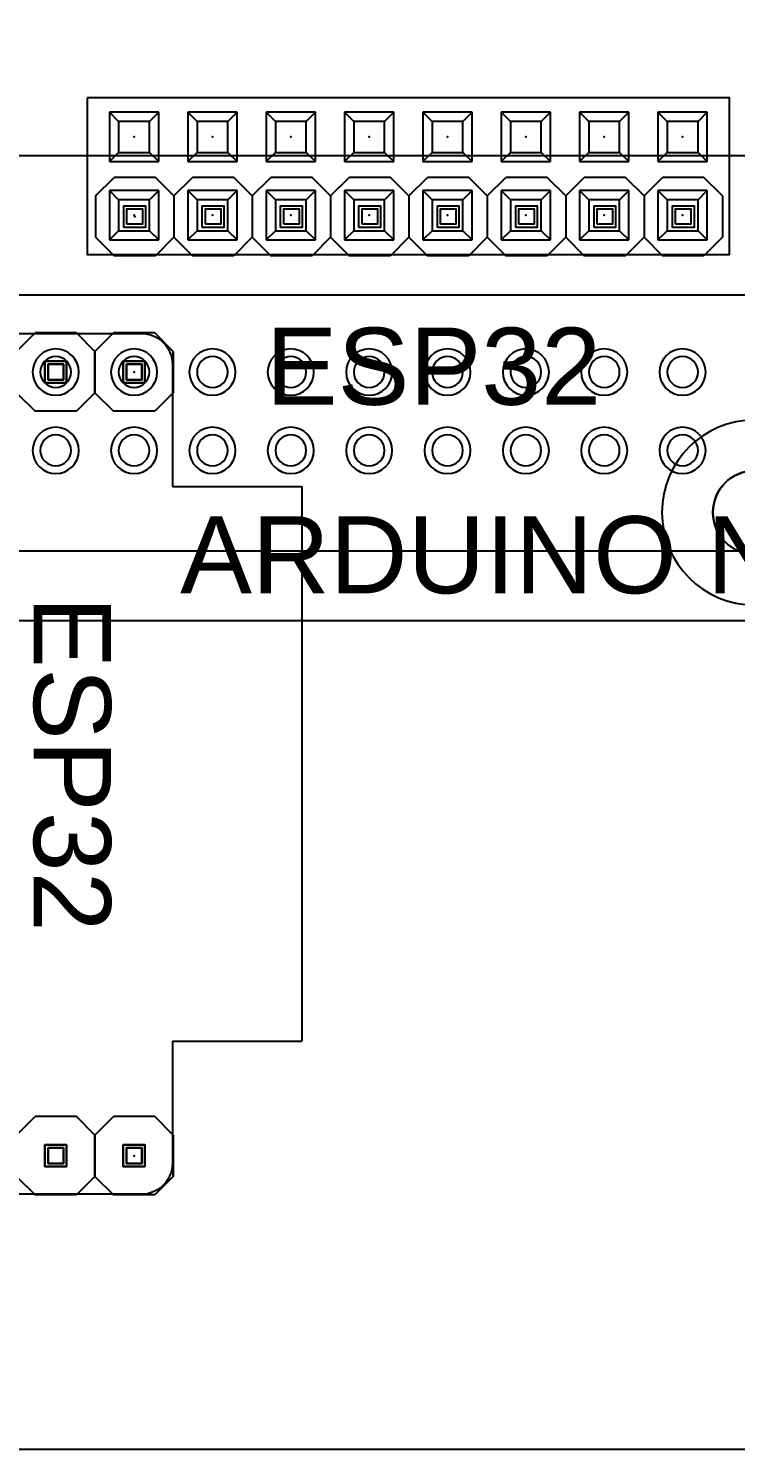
# Model space of a CAD drawing. Header units: millimetres. Extents: x 5 to 220, y 20 to 146.
# Drawn here: x 93.73 to 116.65, y 36.19 to 82.26 of the extents above; entities that cross this region are included whole.
import ezdxf

# ---------------------------------------------------------------- set-up
doc = ezdxf.new("R2010")
doc.units = ezdxf.units.MM
for name, color, linetype in [('holes-arduino-nano', 41, 'Continuous'), ('holes-esp32', 41, 'Continuous'), ('holes-nucleo144', 41, 'Continuous'), ('holes-raspi', 41, 'Continuous'), ('labels', 3, 'Continuous'), ('mod_arduino-uno', 4, 'Continuous'), ('mod_discovery', 4, 'Continuous'), ('mod_esp32', 4, 'Continuous'), ('mod_nucleo144', 4, 'Continuous'), ('mod_raspi', 4, 'Continuous')]:
    doc.layers.add(name, color=color, linetype=linetype)
doc.styles.get("Standard").update_dxf_attribs({"font": 'arial.ttf'})

# ---------------------------------------------------------------- blocks, each defined once
blk = doc.blocks.new('HEADER-1x19-TOP')
at = {"linetype": 'Continuous'}
for p, q in [((-1.27, 0.67), (-0.67, 1.27)), ((0.67, 1.27), (-0.67, 1.27)), ((1.27, 0.67), (0.67, 1.27)), ((1.27, 0.67), (1.87, 1.27)), ((3.21, 1.27), (1.87, 1.27)), ((3.81, 0.67), (3.21, 1.27)), ((3.81, 0.67), (4.41, 1.27)), ((5.75, 1.27), (4.41, 1.27)), ((6.35, 0.67), (5.75, 1.27)), ((6.35, 0.67), (6.95, 1.27)), ((8.29, 1.27), (6.95, 1.27)), ((8.89, 0.67), (8.29, 1.27)), ((8.89, 0.67), (9.49, 1.27)), ((10.83, 1.27), (9.49, 1.27)), ((11.43, 0.67), (10.83, 1.27)), ((11.43, 0.67), (12.03, 1.27)), ((13.37, 1.27), (12.03, 1.27)), ((13.97, 0.67), (13.37, 1.27)), ((13.97, 0.67), (14.57, 1.27)), ((15.91, 1.27), (14.57, 1.27)), ((16.51, 0.67), (15.91, 1.27)), ((16.51, 0.67), (17.11, 1.27)), ((18.45, 1.27), (17.11, 1.27)), ((19.05, 0.67), (18.45, 1.27)), ((19.05, 0.67), (19.65, 1.27)), ((20.99, 1.27), (19.65, 1.27)), ((21.59, 0.67), (20.99, 1.27)), ((21.59, 0.67), (22.19, 1.27)), ((23.53, 1.27), (22.19, 1.27)), ((24.13, 0.67), (23.53, 1.27)), ((24.13, 0.67), (24.73, 1.27)), ((26.07, 1.27), (24.73, 1.27)), ((26.67, 0.67), (26.07, 1.27)), ((26.67, 0.67), (27.27, 1.27)), ((28.61, 1.27), (27.27, 1.27)), ((29.21, 0.67), (28.61, 1.27)), ((29.21, 0.67), (29.81, 1.27)), ((31.15, 1.27), (29.81, 1.27)), ((31.75, 0.67), (31.15, 1.27)), ((31.75, 0.67), (32.35, 1.27)), ((33.69, 1.27), (32.35, 1.27)), ((34.29, 0.67), (33.69, 1.27)), ((34.29, 0.67), (34.89, 1.27)), ((36.23, 1.27), (34.89, 1.27)), ((36.83, 0.67), (36.23, 1.27)), ((36.83, 0.67), (37.43, 1.27)), ((38.77, 1.27), (37.43, 1.27)), ((39.37, 0.67), (38.77, 1.27)), ((39.37, 0.67), (39.97, 1.27)), ((41.31, 1.27), (39.97, 1.27)), ((41.91, 0.67), (41.31, 1.27)), ((41.91, 0.67), (42.51, 1.27)), ((43.85, 1.27), (42.51, 1.27)), ((44.45, 0.67), (43.85, 1.27)), ((44.45, 0.67), (45.05, 1.27)), ((46.39, 1.27), (45.05, 1.27)), ((46.99, 0.67), (46.39, 1.27)), ((-1.27, -0.67), (-1.27, 0.67)), ((1.27, -0.67), (1.27, 0.67)), ((1.27, -0.67), (1.27, 0.67)), ((3.81, -0.67), (3.81, 0.67)), ((6.35, -0.67), (6.35, 0.67)), ((8.89, -0.67), (8.89, 0.67)), ((11.43, -0.67), (11.43, 0.67)), ((13.97, -0.67), (13.97, 0.67)), ((16.51, -0.67), (16.51, 0.67)), ((19.05, -0.67), (19.05, 0.67)), ((21.59, -0.67), (21.59, 0.67)), ((24.13, -0.67), (24.13, 0.67)), ((24.13, -0.67), (24.13, 0.67)), ((24.13, -0.67), (24.13, 0.67)), ((26.67, -0.67), (26.67, 0.67)), ((29.21, -0.67), (29.21, 0.67)), ((31.75, -0.67), (31.75, 0.67)), ((34.29, -0.67), (34.29, 0.67)), ((36.83, -0.67), (36.83, 0.67)), ((39.37, -0.67), (39.37, 0.67)), ((41.91, -0.67), (41.91, 0.67)), ((44.45, -0.67), (44.45, 0.67)), ((46.99, -0.67), (46.99, 0.67)), ((-1.27, -0.67), (-0.67, -1.27)), ((1.27, -0.67), (0.67, -1.27)), ((1.27, -0.67), (1.87, -1.27)), ((3.81, -0.67), (3.21, -1.27)), ((3.81, -0.67), (4.41, -1.27)), ((6.35, -0.67), (5.75, -1.27)), ((6.35, -0.67), (6.95, -1.27)), ((8.89, -0.67), (8.29, -1.27)), ((8.89, -0.67), (9.49, -1.27)), ((11.43, -0.67), (10.83, -1.27)), ((11.43, -0.67), (12.03, -1.27)), ((13.97, -0.67), (13.37, -1.27)), ((13.97, -0.67), (14.57, -1.27)), ((16.51, -0.67), (15.91, -1.27)), ((16.51, -0.67), (17.11, -1.27)), ((19.05, -0.67), (18.45, -1.27)), ((19.05, -0.67), (19.65, -1.27)), ((21.59, -0.67), (20.99, -1.27)), ((21.59, -0.67), (22.19, -1.27)), ((24.13, -0.67), (23.53, -1.27)), ((24.13, -0.67), (24.73, -1.27)), ((26.67, -0.67), (26.07, -1.27)), ((26.67, -0.67), (27.27, -1.27)), ((29.21, -0.67), (28.61, -1.27)), ((29.21, -0.67), (29.81, -1.27)), ((31.75, -0.67), (31.15, -1.27)), ((31.75, -0.67), (32.35, -1.27)), ((34.29, -0.67), (33.69, -1.27)), ((34.29, -0.67), (34.89, -1.27)), ((36.83, -0.67), (36.23, -1.27)), ((36.83, -0.67), (37.43, -1.27)), ((39.37, -0.67), (38.77, -1.27)), ((39.37, -0.67), (39.97, -1.27)), ((41.91, -0.67), (41.31, -1.27)), ((41.91, -0.67), (42.51, -1.27)), ((44.45, -0.67), (43.85, -1.27)), ((44.45, -0.67), (45.05, -1.27)), ((46.99, -0.67), (46.39, -1.27)), ((0.67, -1.27), (-0.67, -1.27)), ((3.21, -1.27), (1.87, -1.27)), ((5.75, -1.27), (4.41, -1.27)), ((8.29, -1.27), (6.95, -1.27)), ((10.83, -1.27), (9.49, -1.27)), ((13.37, -1.27), (12.03, -1.27)), ((15.91, -1.27), (14.57, -1.27)), ((18.45, -1.27), (17.11, -1.27)), ((20.99, -1.27), (19.65, -1.27)), ((23.53, -1.27), (22.19, -1.27)), ((26.07, -1.27), (24.73, -1.27)), ((28.61, -1.27), (27.27, -1.27)), ((31.15, -1.27), (29.81, -1.27)), ((33.69, -1.27), (32.35, -1.27)), ((36.23, -1.27), (34.89, -1.27)), ((38.77, -1.27), (37.43, -1.27)), ((41.31, -1.27), (39.97, -1.27)), ((43.85, -1.27), (42.51, -1.27)), ((46.39, -1.27), (45.05, -1.27))]:
    blk.add_line(p, q, dxfattribs=at)
for points in [[(-0.35, 0.35), (-0.35, -0.35), (0.35, -0.35), (0.35, 0.35)], [(-0.25, 0.25), (-0.25, -0.25), (0.25, -0.25), (0.25, 0.25)], [(2.19, 0.35), (2.19, -0.35), (2.89, -0.35), (2.89, 0.35)], [(2.29, 0.25), (2.29, -0.25), (2.79, -0.25), (2.79, 0.25)], [(4.73, 0.35), (4.73, -0.35), (5.43, -0.35), (5.43, 0.35)], [(4.83, 0.25), (4.83, -0.25), (5.33, -0.25), (5.33, 0.25)], [(7.27, 0.35), (7.27, -0.35), (7.97, -0.35), (7.97, 0.35)], [(7.37, 0.25), (7.37, -0.25), (7.87, -0.25), (7.87, 0.25)], [(9.81, 0.35), (9.81, -0.35), (10.51, -0.35), (10.51, 0.35)], [(9.91, 0.25), (9.91, -0.25), (10.41, -0.25), (10.41, 0.25)], [(12.35, 0.35), (12.35, -0.35), (13.05, -0.35), (13.05, 0.35)], [(12.45, 0.25), (12.45, -0.25), (12.95, -0.25), (12.95, 0.25)], [(14.89, 0.35), (14.89, -0.35), (15.59, -0.35), (15.59, 0.35)], [(14.99, 0.25), (14.99, -0.25), (15.49, -0.25), (15.49, 0.25)], [(17.43, 0.35), (17.43, -0.35), (18.13, -0.35), (18.13, 0.35)], [(17.53, 0.25), (17.53, -0.25), (18.03, -0.25), (18.03, 0.25)], [(19.97, 0.35), (19.97, -0.35), (20.67, -0.35), (20.67, 0.35)], [(20.07, 0.25), (20.07, -0.25), (20.57, -0.25), (20.57, 0.25)], [(22.51, 0.35), (22.51, -0.35), (23.21, -0.35), (23.21, 0.35)], [(22.61, 0.25), (22.61, -0.25), (23.11, -0.25), (23.11, 0.25)], [(25.05, 0.35), (25.05, -0.35), (25.75, -0.35), (25.75, 0.35)], [(25.15, 0.25), (25.15, -0.25), (25.65, -0.25), (25.65, 0.25)], [(27.59, 0.35), (27.59, -0.35), (28.29, -0.35), (28.29, 0.35)], [(27.69, 0.25), (27.69, -0.25), (28.19, -0.25), (28.19, 0.25)], [(30.13, 0.35), (30.13, -0.35), (30.83, -0.35), (30.83, 0.35)], [(30.23, 0.25), (30.23, -0.25), (30.73, -0.25), (30.73, 0.25)], [(32.67, 0.35), (32.67, -0.35), (33.37, -0.35), (33.37, 0.35)], [(32.77, 0.25), (32.77, -0.25), (33.27, -0.25), (33.27, 0.25)], [(35.21, 0.35), (35.21, -0.35), (35.91, -0.35), (35.91, 0.35)], [(35.31, 0.25), (35.31, -0.25), (35.81, -0.25), (35.81, 0.25)], [(37.75, 0.35), (37.75, -0.35), (38.45, -0.35), (38.45, 0.35)], [(37.85, 0.25), (37.85, -0.25), (38.35, -0.25), (38.35, 0.25)], [(40.29, 0.35), (40.29, -0.35), (40.99, -0.35), (40.99, 0.35)], [(40.39, 0.25), (40.39, -0.25), (40.89, -0.25), (40.89, 0.25)], [(42.83, 0.35), (42.83, -0.35), (43.53, -0.35), (43.53, 0.35)], [(42.93, 0.25), (42.93, -0.25), (43.43, -0.25), (43.43, 0.25)], [(45.37, 0.35), (45.37, -0.35), (46.07, -0.35), (46.07, 0.35)], [(45.47, 0.25), (45.47, -0.25), (45.97, -0.25), (45.97, 0.25)]]:
    blk.add_lwpolyline(points, close=True, dxfattribs=at)
blk = doc.blocks.new('USB-MICRO-TOP')
at = {"linetype": 'Continuous'}
for p, q in [((-3.75, 5.6), (3.75, 5.6)), ((-3.75, 5.6), (-3.75, 0.6)), ((-1.425, 5.6), (-1.425, 4.6)), ((-1.175, 5.6), (-1.175, 4.6)), ((-0.775, 5.6), (-0.775, 4.6)), ((-0.525, 5.6), (-0.525, 4.6)), ((-0.125, 5.6), (-0.125, 4.6)), ((0.125, 5.6), (0.125, 4.6)), ((0.525, 5.6), (0.525, 4.6)), ((0.775, 5.6), (0.775, 4.6)), ((1.175, 5.6), (1.175, 4.6)), ((1.425, 5.6), (1.425, 4.6)), ((3.75, 5.6), (3.75, 0.6)), ((-1.425, 4.6), (-1.175, 4.6)), ((-0.775, 4.6), (-0.525, 4.6)), ((-0.125, 4.6), (0.125, 4.6)), ((0.525, 4.6), (0.775, 4.6)), ((1.175, 4.6), (1.425, 4.6)), ((-4.425, 2.3), (-4.425, 3.2)), ((-4.425, 3.2), (-3.75, 3.2)), ((3.75, 3.2), (4.425, 3.2)), ((4.425, 2.3), (4.425, 3.2)), ((-4.425, 2.3), (-3.75, 2.3)), ((3.75, 2.3), (4.425, 2.3)), ((-3.75, 0.6), (-4.096, 0)), ((-3.75, 0.6), (3.75, 0.6)), ((3.75, 0.6), (4.096, 0)), ((-4.096, 0), (4.096, 0))]:
    blk.add_line(p, q, dxfattribs=at)
blk = doc.blocks.new('ASSY-ESP32-DEVKITC')
for p, q in [((3.715, 1.24), (3.715, 5.44)), ((3.715, 5.44), (21.685, 5.44)), ((21.685, 1.24), (21.685, 5.44))]:
    blk.add_line(p, q)
blk.add_lwpolyline([(21.685, 1.24), (25.65, 1.24, -0.414214), (26.65, 0.24), (26.65, -45.96, -0.414214), (25.65, -46.96), (-0.25, -46.96, -0.414214), (-1.25, -45.96), (-1.25, 0.24, -0.414214), (-0.25, 1.24), (3.715, 1.24)], format="xyb")
for p in [(0, 0), (25.4, 0)]:
    blk.add_point(p)
at = {"rotation": 90}
for p in [(0, -45.72), (25.4, -45.72)]:
    blk.add_blockref('HEADER-1x19-TOP', p, dxfattribs=at)
blk.add_blockref('USB-MICRO-TOP', (12.7, -47.896))
at = {"insert": (12.7, -0.751), "char_height": 2.5, "width": 15.02363, "attachment_point": 2}
blk.add_mtext('{\\pxqc;ESP32}', dxfattribs=at)
blk = doc.blocks.new('SOCKET-2x8-TOP')
for p, q in [((-0.8, 0.8), (0.8, 0.8)), ((-0.8, -0.8), (-0.8, 0.8)), ((-0.5, 0.5), (-0.8, 0.8)), ((-0.5, 0.5), (0.5, 0.5)), ((-0.5, -0.5), (-0.5, 0.5)), ((0.5, 0.5), (0.8, 0.8)), ((0.5, 0.5), (0.5, -0.5)), ((0.8, 0.8), (0.8, -0.8)), ((1.74, 0.8), (3.34, 0.8)), ((1.74, -0.8), (1.74, 0.8)), ((2.04, 0.5), (1.74, 0.8)), ((2.04, 0.5), (3.04, 0.5)), ((2.04, -0.5), (2.04, 0.5)), ((3.04, 0.5), (3.34, 0.8)), ((3.04, 0.5), (3.04, -0.5)), ((3.34, 0.8), (3.34, -0.8)), ((4.28, 0.8), (5.88, 0.8)), ((4.28, -0.8), (4.28, 0.8)), ((4.58, 0.5), (4.28, 0.8)), ((4.58, 0.5), (5.58, 0.5)), ((4.58, -0.5), (4.58, 0.5)), ((5.58, 0.5), (5.88, 0.8)), ((5.58, 0.5), (5.58, -0.5)), ((5.88, 0.8), (5.88, -0.8)), ((6.82, 0.8), (8.42, 0.8)), ((6.82, -0.8), (6.82, 0.8)), ((7.12, 0.5), (6.82, 0.8)), ((7.12, 0.5), (8.12, 0.5)), ((7.12, -0.5), (7.12, 0.5)), ((8.12, 0.5), (8.42, 0.8)), ((8.12, 0.5), (8.12, -0.5)), ((8.42, 0.8), (8.42, -0.8)), ((9.36, 0.8), (10.96, 0.8)), ((9.36, -0.8), (9.36, 0.8)), ((9.66, 0.5), (9.36, 0.8)), ((9.66, 0.5), (10.66, 0.5)), ((9.66, -0.5), (9.66, 0.5)), ((10.66, 0.5), (10.96, 0.8)), ((10.66, 0.5), (10.66, -0.5)), ((10.96, 0.8), (10.96, -0.8)), ((11.9, 0.8), (13.5, 0.8)), ((11.9, -0.8), (11.9, 0.8)), ((12.2, 0.5), (11.9, 0.8)), ((12.2, 0.5), (13.2, 0.5)), ((12.2, -0.5), (12.2, 0.5)), ((13.2, 0.5), (13.5, 0.8)), ((13.2, 0.5), (13.2, -0.5)), ((13.5, 0.8), (13.5, -0.8)), ((14.44, 0.8), (16.04, 0.8)), ((14.44, -0.8), (14.44, 0.8)), ((14.74, 0.5), (14.44, 0.8)), ((14.74, 0.5), (15.74, 0.5)), ((14.74, -0.5), (14.74, 0.5)), ((15.74, 0.5), (16.04, 0.8)), ((15.74, 0.5), (15.74, -0.5)), ((16.04, 0.8), (16.04, -0.8)), ((16.98, 0.8), (18.58, 0.8)), ((16.98, -0.8), (16.98, 0.8)), ((17.28, 0.5), (16.98, 0.8)), ((17.28, 0.5), (18.28, 0.5)), ((17.28, -0.5), (17.28, 0.5)), ((18.28, 0.5), (18.58, 0.8)), ((18.28, 0.5), (18.28, -0.5)), ((18.58, 0.8), (18.58, -0.8)), ((-0.5, -0.5), (-0.8, -0.8)), ((0.8, -0.8), (-0.8, -0.8)), ((0.5, -0.5), (-0.5, -0.5)), ((0.5, -0.5), (0.8, -0.8)), ((2.04, -0.5), (1.74, -0.8)), ((3.34, -0.8), (1.74, -0.8)), ((3.04, -0.5), (2.04, -0.5)), ((3.04, -0.5), (3.34, -0.8)), ((4.58, -0.5), (4.28, -0.8)), ((5.88, -0.8), (4.28, -0.8)), ((5.58, -0.5), (4.58, -0.5)), ((5.58, -0.5), (5.88, -0.8)), ((7.12, -0.5), (6.82, -0.8)), ((8.42, -0.8), (6.82, -0.8)), ((8.12, -0.5), (7.12, -0.5)), ((8.12, -0.5), (8.42, -0.8)), ((9.66, -0.5), (9.36, -0.8)), ((10.96, -0.8), (9.36, -0.8)), ((10.66, -0.5), (9.66, -0.5)), ((10.66, -0.5), (10.96, -0.8)), ((12.2, -0.5), (11.9, -0.8)), ((13.5, -0.8), (11.9, -0.8)), ((13.2, -0.5), (12.2, -0.5)), ((13.2, -0.5), (13.5, -0.8)), ((14.74, -0.5), (14.44, -0.8)), ((16.04, -0.8), (14.44, -0.8)), ((15.74, -0.5), (14.74, -0.5)), ((15.74, -0.5), (16.04, -0.8)), ((17.28, -0.5), (16.98, -0.8)), ((18.58, -0.8), (16.98, -0.8)), ((18.28, -0.5), (17.28, -0.5)), ((18.28, -0.5), (18.58, -0.8)), ((-0.8, -1.74), (0.8, -1.74)), ((-0.8, -3.34), (-0.8, -1.74)), ((-0.5, -2.04), (-0.8, -1.74)), ((0.5, -2.04), (0.8, -1.74)), ((0.8, -1.74), (0.8, -3.34)), ((1.74, -1.74), (3.34, -1.74)), ((1.74, -3.34), (1.74, -1.74)), ((2.04, -2.04), (1.74, -1.74)), ((3.04, -2.04), (3.34, -1.74)), ((3.34, -1.74), (3.34, -3.34)), ((4.28, -1.74), (5.88, -1.74)), ((4.28, -3.34), (4.28, -1.74)), ((4.58, -2.04), (4.28, -1.74)), ((5.58, -2.04), (5.88, -1.74)), ((5.88, -1.74), (5.88, -3.34)), ((6.82, -1.74), (8.42, -1.74)), ((6.82, -3.34), (6.82, -1.74)), ((7.12, -2.04), (6.82, -1.74)), ((8.12, -2.04), (8.42, -1.74)), ((8.42, -1.74), (8.42, -3.34)), ((9.36, -1.74), (10.96, -1.74)), ((9.36, -3.34), (9.36, -1.74)), ((9.66, -2.04), (9.36, -1.74)), ((10.66, -2.04), (10.96, -1.74)), ((10.96, -1.74), (10.96, -3.34)), ((11.9, -1.74), (13.5, -1.74)), ((11.9, -3.34), (11.9, -1.74)), ((12.2, -2.04), (11.9, -1.74)), ((13.2, -2.04), (13.5, -1.74)), ((13.5, -1.74), (13.5, -3.34)), ((14.44, -1.74), (16.04, -1.74)), ((14.44, -3.34), (14.44, -1.74)), ((14.74, -2.04), (14.44, -1.74)), ((15.74, -2.04), (16.04, -1.74)), ((16.04, -1.74), (16.04, -3.34)), ((16.98, -1.74), (18.58, -1.74)), ((16.98, -3.34), (16.98, -1.74)), ((17.28, -2.04), (16.98, -1.74)), ((18.28, -2.04), (18.58, -1.74)), ((18.58, -1.74), (18.58, -3.34)), ((-0.5, -2.04), (0.5, -2.04)), ((-0.5, -3.04), (-0.5, -2.04)), ((0.5, -2.04), (0.5, -3.04)), ((2.04, -2.04), (3.04, -2.04)), ((2.04, -3.04), (2.04, -2.04)), ((3.04, -2.04), (3.04, -3.04)), ((4.58, -2.04), (5.58, -2.04)), ((4.58, -3.04), (4.58, -2.04)), ((5.58, -2.04), (5.58, -3.04)), ((7.12, -2.04), (8.12, -2.04)), ((7.12, -3.04), (7.12, -2.04)), ((8.12, -2.04), (8.12, -3.04)), ((9.66, -2.04), (10.66, -2.04)), ((9.66, -3.04), (9.66, -2.04)), ((10.66, -2.04), (10.66, -3.04)), ((12.2, -2.04), (13.2, -2.04)), ((12.2, -3.04), (12.2, -2.04)), ((13.2, -2.04), (13.2, -3.04)), ((14.74, -2.04), (15.74, -2.04)), ((14.74, -3.04), (14.74, -2.04)), ((15.74, -2.04), (15.74, -3.04)), ((17.28, -2.04), (18.28, -2.04)), ((17.28, -3.04), (17.28, -2.04)), ((18.28, -2.04), (18.28, -3.04)), ((-0.5, -3.04), (-0.8, -3.34)), ((0.5, -3.04), (-0.5, -3.04)), ((0.5, -3.04), (0.8, -3.34)), ((2.04, -3.04), (1.74, -3.34)), ((3.04, -3.04), (2.04, -3.04)), ((3.04, -3.04), (3.34, -3.34)), ((4.58, -3.04), (4.28, -3.34)), ((5.58, -3.04), (4.58, -3.04)), ((5.58, -3.04), (5.88, -3.34)), ((7.12, -3.04), (6.82, -3.34)), ((8.12, -3.04), (7.12, -3.04)), ((8.12, -3.04), (8.42, -3.34)), ((9.66, -3.04), (9.36, -3.34)), ((10.66, -3.04), (9.66, -3.04)), ((10.66, -3.04), (10.96, -3.34)), ((12.2, -3.04), (11.9, -3.34)), ((13.2, -3.04), (12.2, -3.04)), ((13.2, -3.04), (13.5, -3.34)), ((14.74, -3.04), (14.44, -3.34)), ((15.74, -3.04), (14.74, -3.04)), ((15.74, -3.04), (16.04, -3.34)), ((17.28, -3.04), (16.98, -3.34)), ((18.28, -3.04), (17.28, -3.04)), ((18.28, -3.04), (18.58, -3.34)), ((0.8, -3.34), (-0.8, -3.34)), ((3.34, -3.34), (1.74, -3.34)), ((5.88, -3.34), (4.28, -3.34)), ((8.42, -3.34), (6.82, -3.34)), ((10.96, -3.34), (9.36, -3.34)), ((13.5, -3.34), (11.9, -3.34)), ((16.04, -3.34), (14.44, -3.34)), ((18.58, -3.34), (16.98, -3.34))]:
    blk.add_line(p, q)
blk.add_lwpolyline([(-1.52, -3.81), (-1.52, 1.27), (19.3, 1.27), (19.3, -3.81)], close=True)
for p in [(0, 0), (0, 0), (0, 0), (0, 0), (0, 0), (0, 0), (0, 0), (0, 0), (2.54, 0), (2.54, 0), (2.54, 0), (2.54, 0), (2.54, 0), (2.54, 0), (2.54, 0), (2.54, 0), (5.08, 0), (5.08, 0), (5.08, 0), (5.08, 0), (5.08, 0), (5.08, 0), (5.08, 0), (5.08, 0), (7.62, 0), (7.62, 0), (7.62, 0), (7.62, 0), (7.62, 0), (7.62, 0), (7.62, 0), (7.62, 0), (10.16, 0), (10.16, 0), (10.16, 0), (10.16, 0), (10.16, 0), (10.16, 0), (10.16, 0), (10.16, 0), (12.7, 0), (12.7, 0), (12.7, 0), (12.7, 0), (12.7, 0), (12.7, 0), (12.7, 0), (12.7, 0), (15.24, 0), (15.24, 0), (15.24, 0), (15.24, 0), (15.24, 0), (15.24, 0), (15.24, 0), (15.24, 0), (17.78, 0), (17.78, 0), (17.78, 0), (17.78, 0), (17.78, 0), (17.78, 0), (17.78, 0), (17.78, 0), (0, -2.54), (0, -2.54), (0, -2.54), (0, -2.54), (0, -2.54), (0, -2.54), (0, -2.54), (0, -2.54), (0, -2.54), (0, -2.54), (0, -2.54), (0, -2.54), (2.54, -2.54), (2.54, -2.54), (2.54, -2.54), (2.54, -2.54), (2.54, -2.54), (2.54, -2.54), (2.54, -2.54), (2.54, -2.54), (2.54, -2.54), (2.54, -2.54), (2.54, -2.54), (2.54, -2.54), (5.08, -2.54), (5.08, -2.54), (5.08, -2.54), (5.08, -2.54), (5.08, -2.54), (5.08, -2.54), (5.08, -2.54), (5.08, -2.54), (5.08, -2.54), (5.08, -2.54), (5.08, -2.54), (5.08, -2.54), (7.62, -2.54), (7.62, -2.54), (7.62, -2.54), (7.62, -2.54), (7.62, -2.54), (7.62, -2.54), (7.62, -2.54), (7.62, -2.54), (7.62, -2.54), (7.62, -2.54), (7.62, -2.54), (7.62, -2.54), (10.16, -2.54), (10.16, -2.54), (10.16, -2.54), (10.16, -2.54), (10.16, -2.54), (10.16, -2.54), (10.16, -2.54), (10.16, -2.54), (10.16, -2.54), (10.16, -2.54), (10.16, -2.54), (10.16, -2.54), (12.7, -2.54), (12.7, -2.54), (12.7, -2.54), (12.7, -2.54), (12.7, -2.54), (12.7, -2.54), (12.7, -2.54), (12.7, -2.54), (12.7, -2.54), (12.7, -2.54), (12.7, -2.54), (12.7, -2.54), (15.24, -2.54), (15.24, -2.54), (15.24, -2.54), (15.24, -2.54), (15.24, -2.54), (15.24, -2.54), (15.24, -2.54), (15.24, -2.54), (15.24, -2.54), (15.24, -2.54), (15.24, -2.54), (15.24, -2.54), (17.78, -2.54), (17.78, -2.54), (17.78, -2.54), (17.78, -2.54), (17.78, -2.54), (17.78, -2.54), (17.78, -2.54), (17.78, -2.54), (17.78, -2.54), (17.78, -2.54), (17.78, -2.54), (17.78, -2.54)]:
    blk.add_point(p)
blk = doc.blocks.new('HEADER-PADS-2x36')
for centre, radius in [((58.42, 0), 0.75), ((58.42, 0), 0.5), ((60.96, 0), 0.75), ((60.96, 0), 0.5), ((63.5, 0), 0.75), ((63.5, 0), 0.5), ((66.04, 0), 0.75), ((66.04, 0), 0.5), ((68.58, 0), 0.75), ((68.58, 0), 0.5), ((71.12, 0), 0.75), ((71.12, 0), 0.5), ((73.66, 0), 0.75), ((73.66, 0), 0.5), ((76.2, 0), 0.75), ((76.2, 0), 0.5), ((78.74, 0), 0.75), ((78.74, 0), 0.5), ((58.42, -2.54), 0.75), ((60.96, -2.54), 0.75), ((63.5, -2.54), 0.75), ((66.04, -2.54), 0.75), ((68.58, -2.54), 0.75), ((71.12, -2.54), 0.75), ((73.66, -2.54), 0.75), ((76.2, -2.54), 0.75), ((78.74, -2.54), 0.75), ((58.42, -2.54), 0.5), ((60.96, -2.54), 0.5), ((63.5, -2.54), 0.5), ((66.04, -2.54), 0.5), ((68.58, -2.54), 0.5), ((71.12, -2.54), 0.5), ((73.66, -2.54), 0.5), ((76.2, -2.54), 0.5), ((78.74, -2.54), 0.5)]:
    blk.add_circle(centre, radius)
blk = doc.blocks.new('ASSY-NUCLEO144-STM32F429')
blk.add_lwpolyline([(16.4, -59.13), (-91.44, -59.13), (-91.44, 10.87), (16.4, 10.87)])
for name, p in [('HEADER-PADS-2x36', (-78.74, 7.62)), ('SOCKET-2x8-TOP', (-17.78, 0))]:
    blk.add_blockref(name, p)
blk = doc.blocks.new('HEADER-1x8-TOP')
at = {"linetype": 'Continuous'}
for p, q in [((-1.27, 0.67), (-0.67, 1.27)), ((0.67, 1.27), (-0.67, 1.27)), ((1.27, 0.67), (0.67, 1.27)), ((1.27, 0.67), (1.87, 1.27)), ((3.21, 1.27), (1.87, 1.27)), ((3.81, 0.67), (3.21, 1.27)), ((3.81, 0.67), (4.41, 1.27)), ((5.75, 1.27), (4.41, 1.27)), ((6.35, 0.67), (5.75, 1.27)), ((6.35, 0.67), (6.95, 1.27)), ((8.29, 1.27), (6.95, 1.27)), ((8.89, 0.67), (8.29, 1.27)), ((8.89, 0.67), (9.49, 1.27)), ((10.83, 1.27), (9.49, 1.27)), ((11.43, 0.67), (10.83, 1.27)), ((11.43, 0.67), (12.03, 1.27)), ((13.37, 1.27), (12.03, 1.27)), ((13.97, 0.67), (13.37, 1.27)), ((13.97, 0.67), (14.57, 1.27)), ((15.91, 1.27), (14.57, 1.27)), ((16.51, 0.67), (15.91, 1.27)), ((16.51, 0.67), (17.11, 1.27)), ((18.45, 1.27), (17.11, 1.27)), ((19.05, 0.67), (18.45, 1.27)), ((-1.27, -0.67), (-1.27, 0.67)), ((1.27, -0.67), (1.27, 0.67)), ((1.27, -0.67), (1.27, 0.67)), ((3.81, -0.67), (3.81, 0.67)), ((6.35, -0.67), (6.35, 0.67)), ((8.89, -0.67), (8.89, 0.67)), ((11.43, -0.67), (11.43, 0.67)), ((13.97, -0.67), (13.97, 0.67)), ((16.51, -0.67), (16.51, 0.67)), ((19.05, -0.67), (19.05, 0.67)), ((-1.27, -0.67), (-0.67, -1.27)), ((1.27, -0.67), (0.67, -1.27)), ((1.27, -0.67), (1.87, -1.27)), ((3.81, -0.67), (3.21, -1.27)), ((3.81, -0.67), (4.41, -1.27)), ((6.35, -0.67), (5.75, -1.27)), ((6.35, -0.67), (6.95, -1.27)), ((8.89, -0.67), (8.29, -1.27)), ((8.89, -0.67), (9.49, -1.27)), ((11.43, -0.67), (10.83, -1.27)), ((11.43, -0.67), (12.03, -1.27)), ((13.97, -0.67), (13.37, -1.27)), ((13.97, -0.67), (14.57, -1.27)), ((16.51, -0.67), (15.91, -1.27)), ((16.51, -0.67), (17.11, -1.27)), ((19.05, -0.67), (18.45, -1.27)), ((0.67, -1.27), (-0.67, -1.27)), ((3.21, -1.27), (1.87, -1.27)), ((5.75, -1.27), (4.41, -1.27)), ((8.29, -1.27), (6.95, -1.27)), ((10.83, -1.27), (9.49, -1.27)), ((13.37, -1.27), (12.03, -1.27)), ((15.91, -1.27), (14.57, -1.27)), ((18.45, -1.27), (17.11, -1.27))]:
    blk.add_line(p, q, dxfattribs=at)
for points in [[(-0.35, 0.35), (-0.35, -0.35), (0.35, -0.35), (0.35, 0.35)], [(-0.25, 0.25), (-0.25, -0.25), (0.25, -0.25), (0.25, 0.25)], [(2.19, 0.35), (2.19, -0.35), (2.89, -0.35), (2.89, 0.35)], [(2.29, 0.25), (2.29, -0.25), (2.79, -0.25), (2.79, 0.25)], [(4.73, 0.35), (4.73, -0.35), (5.43, -0.35), (5.43, 0.35)], [(4.83, 0.25), (4.83, -0.25), (5.33, -0.25), (5.33, 0.25)], [(7.27, 0.35), (7.27, -0.35), (7.97, -0.35), (7.97, 0.35)], [(7.37, 0.25), (7.37, -0.25), (7.87, -0.25), (7.87, 0.25)], [(9.81, 0.35), (9.81, -0.35), (10.51, -0.35), (10.51, 0.35)], [(9.91, 0.25), (9.91, -0.25), (10.41, -0.25), (10.41, 0.25)], [(12.35, 0.35), (12.35, -0.35), (13.05, -0.35), (13.05, 0.35)], [(12.45, 0.25), (12.45, -0.25), (12.95, -0.25), (12.95, 0.25)], [(14.89, 0.35), (14.89, -0.35), (15.59, -0.35), (15.59, 0.35)], [(14.99, 0.25), (14.99, -0.25), (15.49, -0.25), (15.49, 0.25)], [(17.43, 0.35), (17.43, -0.35), (18.13, -0.35), (18.13, 0.35)], [(17.53, 0.25), (17.53, -0.25), (18.03, -0.25), (18.03, 0.25)]]:
    blk.add_lwpolyline(points, close=True, dxfattribs=at)
blk.add_point((0, 0))
blk = doc.blocks.new('ASSY-ARDUINO-UNO')
blk.add_line((2.5, -50.84), (-63.5, -50.84))
at = {"rotation": 180}
blk.add_blockref('HEADER-1x8-TOP', (-17.8, -48.3), dxfattribs=at)
blk = doc.blocks.new('ASSY-RASPBERRY-PI')
blk.add_lwpolyline([(76.615, -51.07, -0.38517), (73.63, -53.77), (-5.37, -53.77, -0.414214), (-8.37, -50.77), (-8.37, -0.77, -0.414214), (-5.37, 2.23), (73.63, 2.23, -0.389983), (76.62, -0.52, -0.020861)], format="xyb")
for radius in [3, 1.35]:
    blk.add_circle((-4.87, -50.27), radius)
blk = doc.blocks.new('ASSY-DISCOVERY-STM32F407')
blk.add_lwpolyline([(-2.2, -59.67), (-2.2, 6.33), (94.8, 6.33), (94.8, -59.67)], close=True)
blk = doc.blocks.new('HOLES-NUCLEO144')
at = {"xscale": -1}
blk.add_blockref('SOCKET-2x8-TOP', (31.83, 0), dxfattribs=at)
blk = doc.blocks.new('HOLES-RASPBERRY-PIES')
blk.add_circle((58, -49), 1.35)
blk = doc.blocks.new('HOLES-ARDUINO-NANO')
at = {"layer": 'labels', "insert": (61.428, -2.127), "char_height": 2.5, "width": 34.15153, "attachment_point": 8}
blk.add_mtext('{\\pxqc;ARDUINO NANO}', dxfattribs=at)
blk = doc.blocks.new('HOLES-ESP32')
for p in [(0, 0), (0, -25.4)]:
    blk.add_point(p)
at = {"xscale": -1, "rotation": 180.0000000000001}
for p in [(-45.72, 0), (-45.72, -25.4)]:
    blk.add_blockref('HEADER-1x19-TOP', p, dxfattribs=at)
at = {"layer": 'labels', "insert": (9.703, -1.097), "char_height": 2.5, "width": 15.02363, "attachment_point": 8}
blk.add_mtext('{\\pxqc;ESP32}', dxfattribs=at)

msp = doc.modelspace()

# ---------------------------------------------------------------- linework, layer by layer
msp.add_lwpolyline([(49.53, 36.195), (49.53, 146.05), (219.71, 146.05), (219.71, 36.195)], close=True)

# ---------------------------------------------------------------- block references
at = {"layer": 'holes-arduino-nano'}
msp.add_blockref('HOLES-ARDUINO-NANO', (50.8, 66.04), dxfattribs=at)
at = {"layer": 'holes-esp32'}
msp.add_blockref('HOLES-ESP32', (97.155, 71.12), dxfattribs=at)
at = {"layer": 'holes-nucleo144', "rotation": 180}
msp.add_blockref('HOLES-NUCLEO144', (128.985, 76.2), dxfattribs=at)
at = {"layer": 'holes-raspi'}
msp.add_blockref('HOLES-RASPBERRY-PIES', (59.265, 115.57), dxfattribs=at)
at = {"layer": 'mod_arduino-uno', "xscale": -1}
msp.add_blockref('ASSY-ARDUINO-UNO', (79.375, 124.46), dxfattribs=at)
at = {"layer": 'mod_discovery', "rotation": 360}
msp.add_blockref('ASSY-DISCOVERY-STM32F407', (51.435, 137.795), dxfattribs=at)
at = {"layer": 'mod_esp32', "rotation": 270}
msp.add_blockref('ASSY-ESP32-DEVKITC', (97.155, 71.12), dxfattribs=at)
at = {"layer": 'mod_nucleo144', "xscale": -1, "rotation": 180}
msp.add_blockref('ASSY-NUCLEO144-STM32F429', (114.935, 76.2), dxfattribs=at)
at = {"layer": 'mod_raspi', "xscale": -1, "rotation": 359.9999999999999}
msp.add_blockref('ASSY-RASPBERRY-PI', (112.395, 116.84), dxfattribs=at)

doc.saveas('drawing.dxf')
